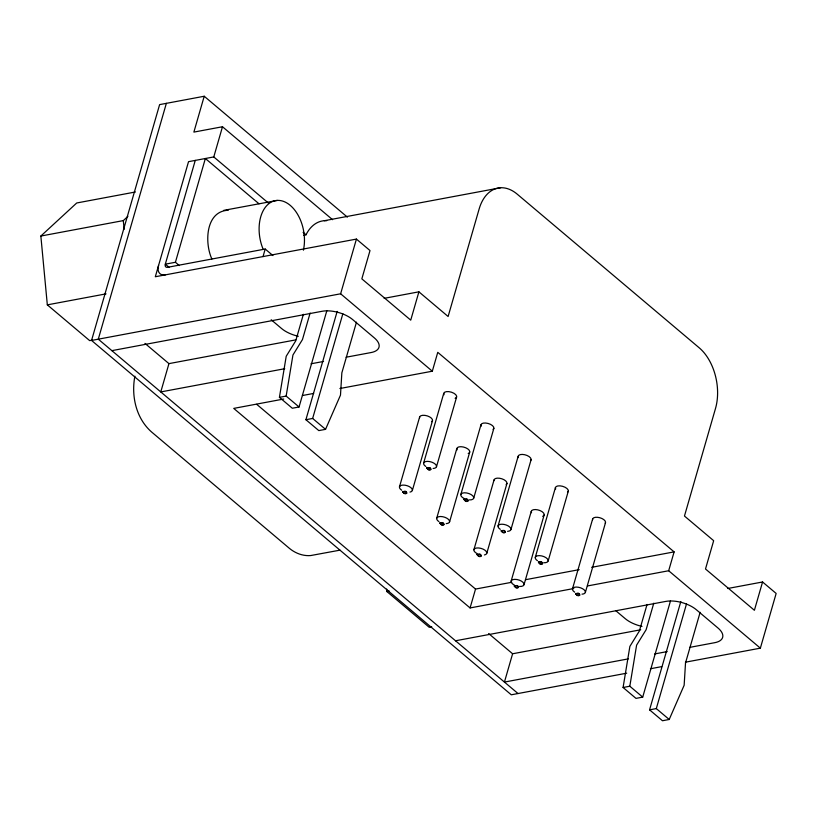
<?xml version="1.0" encoding="UTF-8"?>
<svg xmlns="http://www.w3.org/2000/svg" width="817" height="817" viewBox="0 0 817 817"><rect width="100%" height="100%" fill="white"/><g stroke="black" fill="none" stroke-linecap="round" stroke-linejoin="round"><path stroke-width="1.23" d="M134.887 376.188C131.088 395.959 136.071 418.396 151.605 432.009L289.575 548.493C295.468 553.303 303.036 556.214 310.705 555.55L340.025 550.147M326.81 310.817L299.053 406.978L292.323 408.245L279.424 397.348L286.216 356.253L295.734 340.832L303.393 314.3M299.053 406.978L286.154 396.082L292.946 354.997L302.464 339.566L310.123 313.034M670.471 600.965L642.713 697.115L635.983 698.382L623.085 687.485L629.876 646.4L639.394 630.969L647.054 604.437M642.713 697.115L629.815 686.229L636.606 645.134L646.124 629.713L653.784 603.181M626.7 673.188L511.289 694.797L91.555 340.444L159.621 104.607L204.219 96.253L347.378 217.118M166.362 103.35L98.285 339.178L518.019 693.541M204.219 96.253L193.874 132.099L222.49 126.747L332.57 219.691M195.263 160.398L165.31 264.167A4.463 2.696 -49.8 0 0 167.587 267.312L265.198 249.032L272.919 255.547M169.211 267.455L165.31 264.167L175.41 262.277L205.363 158.508L259.009 203.801M685.412 662.189L760.361 648.157L776.15 593.448L762.567 581.98L754.397 610.279L705.5 568.989L713.67 540.691L684.462 516.038L715.498 408.5A44.608 28.585 79.4 0 0 699.229 347.828L517.212 194.16A44.608 28.585 79.4 0 0 479.15 208.958L448.114 316.496L418.907 291.832L410.737 320.141L361.839 278.852L370.009 250.553L356.426 239.085L155.312 276.749L188.533 161.664L213.778 156.935L222.49 126.747M295.815 339.872L168.945 363.626L160.775 391.935L284.735 368.712M263.023 256.579L265.198 249.032M91.555 340.444L340.628 293.793L356.426 239.085M356.478 322.174L341.853 372.828L340.485 395.132L325.544 429.344L318.814 430.6L305.905 419.713L337.176 311.379M305.905 419.713L312.645 418.447L342.854 313.769M339.892 388.514L432.316 371.204L437.759 352.341L674.117 551.884L668.674 570.746L587.484 585.952M399.462 486.881L419.611 417.078M412.371 490.414L432.51 420.612M423.604 463.168L443.743 393.365M436.503 466.701L456.652 396.888M436.687 518.305L456.826 448.502M449.585 521.838L469.734 452.026M460.819 494.591L480.968 424.789M473.717 498.125L493.866 428.312M473.901 549.729L494.05 479.926M283.693 399.033L233.733 408.398L470.081 607.94L475.535 589.067L511.748 582.286M486.799 553.262L506.948 483.45M498.033 526.015L518.182 456.213M510.942 529.539L531.091 459.736M511.115 581.153L531.264 511.35M524.024 584.676L544.173 514.873M535.258 557.439L555.407 487.626M640.722 629.774L512.606 653.774L504.436 682.072L628.396 658.859M548.156 560.962L568.305 491.16M572.472 588.863L592.621 519.05M585.381 592.386L605.53 522.584M700.138 612.311L685.514 662.965L684.146 685.269L669.205 719.481L662.475 720.747L649.566 709.85L680.837 601.516M649.566 709.85L656.306 708.584L686.515 603.906M92.168 340.148L89.666 340.618L47.325 304.864L40.85 236.042L76.727 202.984L135.448 191.985M40.85 236.042L123.316 220.6L127.912 216.362M324.339 220.713L500.566 187.757M303.607 235.255L306.007 234.806A44.608 28.585 79.4 0 1 326.698 220.692M47.325 304.864L106.047 293.865M384.153 298.348L418.907 291.832M111.868 350.646L322.235 311.257A22.304 10.57 16.1 0 1 352.648 319.57L374.38 337.921A22.304 10.57 16.1 0 1 371.143 352.536L346.091 357.223M311.032 363.79L323.552 361.451M279.424 397.348L286.154 396.082M302.423 395.53L313.667 393.426M386.676 589.057L386.911 591.559L389.403 591.089M525.484 579.713L579.192 569.653M591.682 567.315L674.117 551.884M470.081 607.94L573.748 588.526M431.754 626.843L429.252 627.313L386.911 591.559M727.814 588.485L762.567 581.98M455.529 640.783L665.896 601.394A22.304 10.57 16.1 0 1 696.309 609.707L718.041 628.059A22.304 10.57 16.1 0 1 714.804 642.673L689.752 647.37M654.693 653.937L667.213 651.588M650.434 668.745L661.668 666.641M623.085 687.485L629.815 686.229M223.756 210.357L277.331 200.41M228.28 210.255C205.475 211.103 204.475 243.017 211.869 258.969M213.778 156.935L268.15 202.841M303.097 232.345L306.007 234.806M340.628 293.793L432.316 371.204M668.674 570.746L760.361 648.157M271.183 319.753L281.579 328.526A22.304 10.57 16.1 0 0 298.338 336.267M615.783 610.687L625.24 618.663A22.304 10.57 16.1 0 0 641.999 626.404M175.41 262.277L179.311 265.566M312.645 418.447L325.544 429.344M656.306 708.584L669.205 719.481M256.681 404.303L475.535 589.067M144.966 343.395L168.945 363.626M488.627 633.532L512.606 653.774M123.316 220.6L124.133 229.363M401.688 490.21A6.689 3.176 16.1 0 1 401.259 485.349A6.689 3.176 16.1 0 1 410.706 487.494A6.689 3.176 16.1 0 1 409.991 492.089M514.373 585.064A6.689 3.176 16.1 0 1 512.892 579.621A6.689 3.176 16.1 0 1 523.094 582.409A6.689 3.176 16.1 0 1 519.5 586.463M477.159 553.64A6.689 3.176 16.1 0 1 475.147 548.401A6.689 3.176 16.1 0 1 484.849 550.127A6.689 3.176 16.1 0 1 484.43 554.937M438.913 521.624A6.689 3.176 16.1 0 1 438.76 516.691A6.689 3.176 16.1 0 1 448.421 519.336A6.689 3.176 16.1 0 1 446.225 523.626M464.076 498.503A6.689 3.176 16.1 0 1 462.596 493.06A6.689 3.176 16.1 0 1 472.788 495.848A6.689 3.176 16.1 0 1 469.203 499.902M537.484 560.758A6.689 3.176 16.1 0 1 537.647 555.754A6.689 3.176 16.1 0 1 547.431 558.92A6.689 3.176 16.1 0 1 543.642 562.75M500.27 529.334A6.689 3.176 16.1 0 1 500.116 524.402A6.689 3.176 16.1 0 1 509.777 527.047A6.689 3.176 16.1 0 1 507.582 531.336M425.831 466.487A6.689 3.176 16.1 0 1 425.677 461.554A6.689 3.176 16.1 0 1 435.338 464.199A6.689 3.176 16.1 0 1 433.143 468.488M574.698 592.182A6.689 3.176 16.1 0 1 574.555 587.249A6.689 3.176 16.1 0 1 584.216 589.884A6.689 3.176 16.1 0 1 582.01 594.173M543.366 515.966A6.689 3.176 16.1 0 1 542.641 516.324M531.52 512.719A6.689 3.176 16.1 0 1 537.749 509.849A6.689 3.176 16.1 0 1 543.887 515.476M494.04 480.6A6.689 3.176 16.1 0 1 501.832 478.782A6.689 3.176 16.1 0 1 506.152 484.542M468.927 453.118A6.689 3.176 16.1 0 1 468.202 453.476M457.091 449.881A6.689 3.176 16.1 0 1 463.321 447.001A6.689 3.176 16.1 0 1 469.458 452.628M419.611 417.753A6.689 3.176 16.1 0 1 427.403 415.935A6.689 3.176 16.1 0 1 431.713 421.695M592.621 519.724A6.689 3.176 16.1 0 1 599.76 517.712A6.689 3.176 16.1 0 1 605.244 523.176M555.662 489.005A6.689 3.176 16.1 0 1 562.545 486.289A6.689 3.176 16.1 0 1 567.498 492.243M444.009 394.744A6.689 3.176 16.1 0 1 451.505 392.211A6.689 3.176 16.1 0 1 455.13 398.339M481.223 426.168A6.689 3.176 16.1 0 1 488.106 423.451A6.689 3.176 16.1 0 1 493.07 429.405M518.448 457.581A6.689 3.176 16.1 0 1 524.667 454.712A6.689 3.176 16.1 0 1 530.815 460.339M165.412 274.849A13.378 8.078 -49.8 0 1 158.58 265.423M263.197 249.359A34.569 22.151 79.4 0 1 278.372 200.39A34.569 22.151 79.4 0 1 303.403 250.196M402.679 491.834C406.866 497.42 408.888 489.087 402.679 491.834M426.811 468.121C431.008 473.707 433.02 465.373 426.811 468.121M439.893 523.258C444.091 528.844 446.102 520.511 439.893 523.258M464.025 499.544C468.223 505.131 470.245 496.797 464.025 499.544M477.108 554.682C481.305 560.268 483.327 551.935 477.108 554.682M501.25 530.958C505.447 536.544 507.459 528.211 501.25 530.958M514.332 586.106C518.519 591.682 520.541 583.358 514.332 586.106M538.464 562.382C542.662 567.968 544.684 559.635 538.464 562.382M575.689 593.806C579.876 599.392 581.898 591.059 575.689 593.806M402.771 491.64L404.16 493.315L406.886 493.213L405.487 491.528L402.771 491.64M426.903 467.916L428.302 469.601L431.019 469.499L429.63 467.814L426.903 467.916M439.985 523.054L441.374 524.739L444.101 524.637L442.712 522.951L439.985 523.054M464.127 499.34L465.516 501.025L468.243 500.913L466.844 499.238L464.127 499.34M477.21 554.477L478.599 556.163L481.325 556.05L479.926 554.375L477.21 554.477M501.342 530.764L502.731 532.439L505.457 532.337L504.069 530.662L501.342 530.764M514.424 585.901L515.813 587.576L518.54 587.474L517.151 585.799L514.424 585.901M538.556 562.188L539.955 563.863L542.672 563.761L541.283 562.086L538.556 562.188M575.781 593.612L577.17 595.287L579.896 595.184L578.497 593.499L575.781 593.612"/></g></svg>
